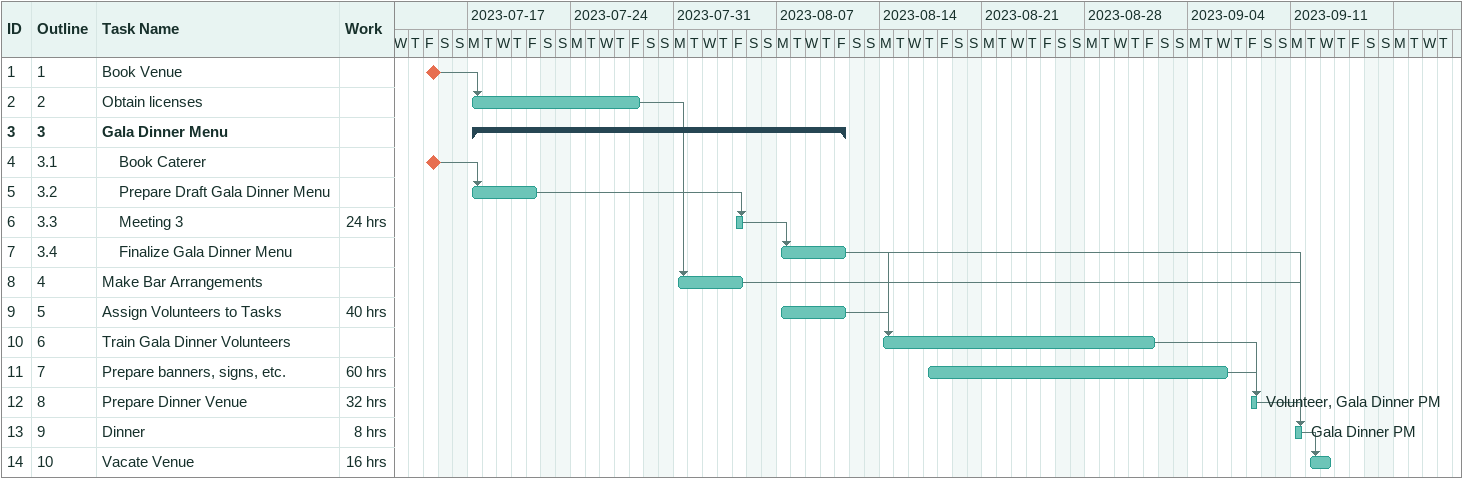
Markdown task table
| ID | WBS | Task | Start | Finish | Predecessors | Resources | Work (h) |
|---|---|---|---|---|---|---|---|
| 1 | 1 | Book Venue (milestone) | 2023-07-14 | 2023-07-14 |  |  |  |
| 2 | 2 | Obtain licenses | 2023-07-17 | 2023-07-28 | 1 |  |  |
| 3 | 3 | **Gala Dinner Menu** | 2023-07-17 | 2023-08-11 |  |  |  |
| 4 | 3.1 | Book Caterer (milestone) | 2023-07-14 | 2023-07-14 |  |  |  |
| 5 | 3.2 | Prepare Draft Gala Dinner Menu | 2023-07-17 | 2023-07-21 | 4 |  |  |
| 6 | 3.3 | Meeting 3 | 2023-08-04 | 2023-08-04 | 5 |  | 24 |
| 7 | 3.4 | Finalize Gala Dinner Menu | 2023-08-07 | 2023-08-11 | 6 |  |  |
| 8 | 4 | Make Bar Arrangements | 2023-07-31 | 2023-08-04 | 2 |  |  |
| 9 | 5 | Assign Volunteers to Tasks | 2023-08-07 | 2023-08-11 |  |  | 40 |
| 10 | 6 | Train Gala Dinner Volunteers | 2023-08-14 | 2023-09-01 | 7, 8, 9 |  |  |
| 11 | 7 | Prepare banners, signs, etc. | 2023-08-17 | 2023-09-06 |  |  | 60 |
| 12 | 8 | Prepare Dinner Venue | 2023-09-08 | 2023-09-08 | 10, 11 | Volunteer, Gala Dinner PM | 32 |
| 13 | 9 | Dinner | 2023-09-11 | 2023-09-11 | 12, 7, 8 | Gala Dinner PM | 8 |
| 14 | 10 | Vacate Venue | 2023-09-12 | 2023-09-13 | 13 |  | 16 |
